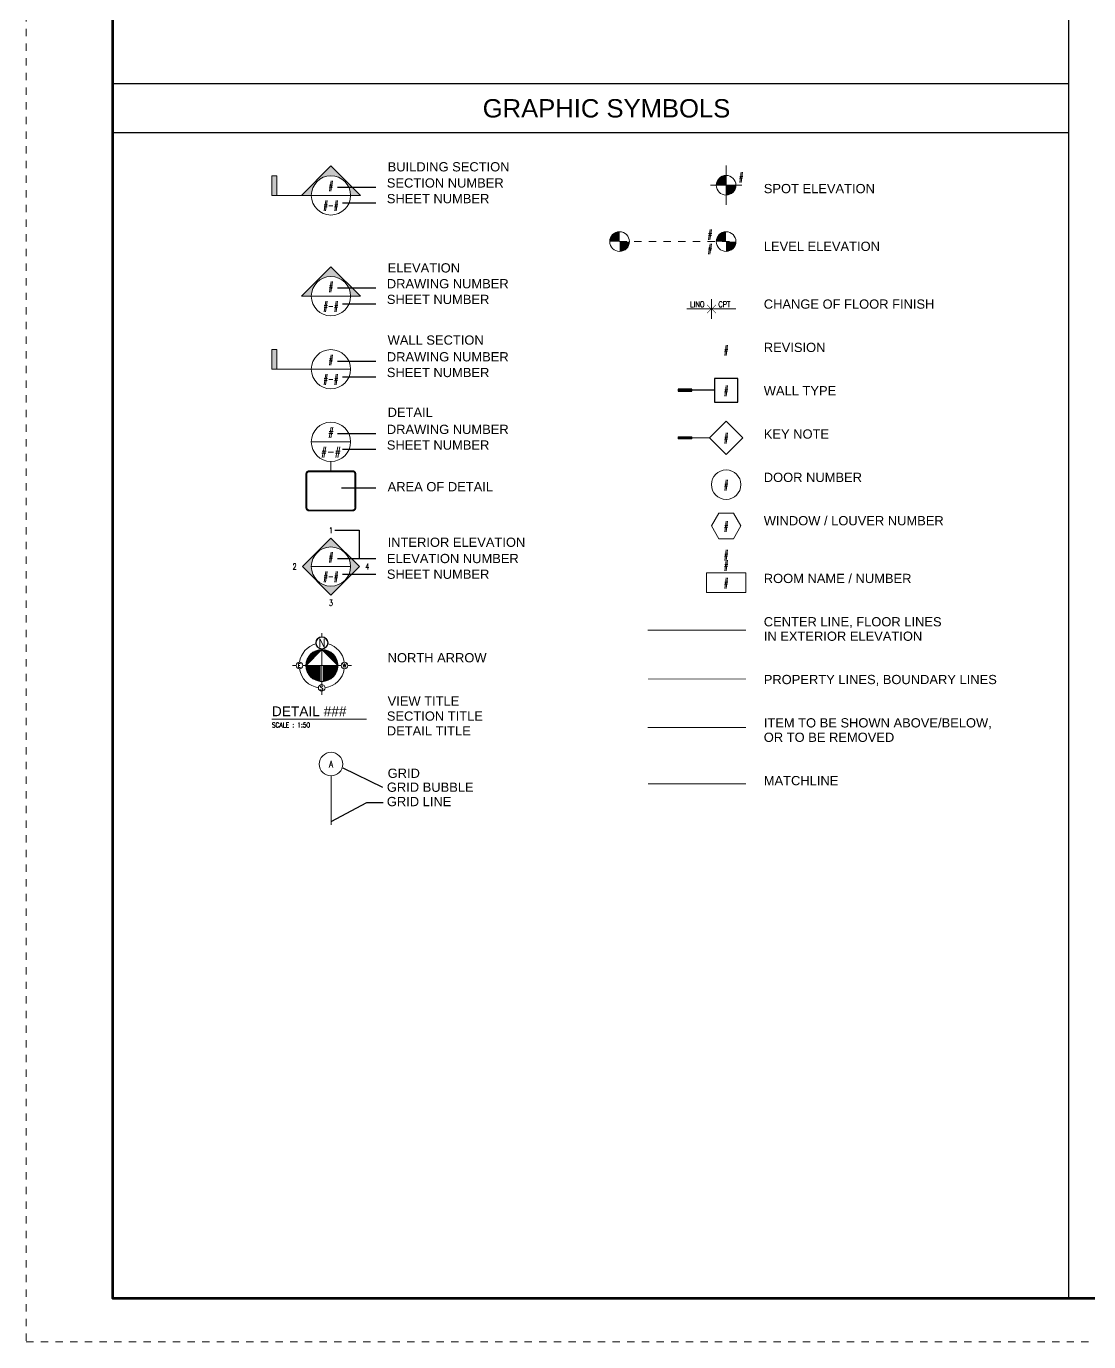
# Paper-space layout 'Symbols A0' of a CAD drawing. Header units: inches. Extents: x 0 to 46.6, y 0 to 35.5.
# Drawn here: x 0 to 14.5, y 0 to 17.95 of the extents above; entities that cross this region are included whole.
import ezdxf
from ezdxf.enums import TextEntityAlignment as Align

# ---------------------------------------------------------------- set-up
doc = ezdxf.new("R2010")
doc.units = ezdxf.units.IN
for name, pattern in [('CENTER', [2, 1.25, -0.25, 0.25, -0.25]), ('DASHDOT', [1, 0.5, -0.25, 0, -0.25]), ('DASHED', [0.75, 0.5, -0.25]), ('HIDDEN', [0.375, 0.25, -0.125]), ('PHANTOM', [2.5, 1.25, -0.25, 0.25, -0.25, 0.25, -0.25])]:
    doc.linetypes.add(name, pattern=pattern)
for name, color, linetype, lineweight in [('A-ANNO-GRID-IDEN', 4, 'Continuous', 5), ('A-ANNO-GRID-LINES', 20, 'CENTER', 13), ('A-ANNO-SYMB', 152, 'Continuous', 5), ('A-AREA', 172, 'Continuous', 15), ('A-DOOR-IDEN', 4, 'Continuous', 5), ('A-FLOR', 4, 'Continuous', 5), ('A-GLAZ-IDEN', 4, 'Continuous', 5), ('A-ROOM-IDEN', 10, 'Continuous', 5), ('G-ANNO-TEXT', 3, 'Continuous', 15), ('G-ANNO-TTLB', 7, 'Continuous', 50), ('G-PAPR-MEDM', 6, 'Continuous', 30), ('G-PAPR-THCK', 4, 'Continuous', 100)]:
    doc.layers.add(name, color=color, linetype=linetype, lineweight=lineweight)
doc.layers.add('A-ANNO-TXT', color=4, linetype='Continuous')
doc.layers.add('A-WALL', color=152, linetype='Continuous')
doc.layers.add('G-ANNO-REFR', color=253, linetype='DASHDOT', lineweight=5, plot=False)
doc.styles.add('C2', font='romanc.shx')
doc.styles.add('C3', font='romanc.shx', dxfattribs={"width": 0.9, "height": 9})
doc.styles.add('LLARGE', font='arial.ttf', dxfattribs={"height": 0.25})
doc.styles.add('Medium text', font='arial.ttf', dxfattribs={"height": 3.2})
doc.styles.add('NOTES', font='arial.ttf', dxfattribs={"height": 2})
doc.styles.add('NOTES_ROMANS', font='romans.shx', dxfattribs={"width": 0.75})
doc.styles.add('SUB-TITLE', font='swisscb.ttf')
doc.styles.add('SUB-TITLE-2', font='swissc.ttf')
doc.styles.add('TITLE', font='swisscb.ttf')
doc.styles.add('TITLE_ARIAL', font='arial.ttf')

# ---------------------------------------------------------------- blocks, each defined once
blk = doc.blocks.new('*U64')
blk.add_line((-10, 0), (10, 0))
blk.add_circle((0, 0), 10)
at = {"color": 7, "style": 'NOTES_ROMANS'}
for tag, p in [('DRAWINGNUMBER', (0, 5)), ('SHEETNUMBER', (0, -5))]:
    blk.add_attdef(tag, text='', height=3.5, dxfattribs=at).set_placement(p, align=Align.MIDDLE_CENTER)
blk = doc.blocks.new('*U65')
h = blk.add_hatch(color=256)
h.dxf.hatch_style = 1
h.paths.add_polyline_path([(0, 15), (-15, 0), (-10, 0, -1), (10, 0), (15, 0)])
for p, q in [((-15, 0), (0, 15)), ((15, 0), (0, 15)), ((-15, 0), (15, 0))]:
    blk.add_line(p, q)
blk.add_circle((0, 0), 10)
at = {"color": 7, "style": 'NOTES_ROMANS', "width": 0.75}
for tag, p in [('DRAWINGNUMBER', (0, 5)), ('SHEETNUMBER', (0, -5))]:
    blk.add_attdef(tag, text='', height=3.5, dxfattribs=at).set_placement(p, align=Align.MIDDLE_CENTER)
blk = doc.blocks.new('*U66')
h = blk.add_hatch(color=256)
h.dxf.hatch_style = 1
h.paths.add_polyline_path([(14.5, 0), (0, 14.5), (-14.5, 0), (0, -14.5)])
h.paths.add_polyline_path([(-10, 0, -1), (10, 0, -1)], flags=16)
blk.add_line((-10, 0), (10, 0))
for points in [[(-14.5, 0), (0, 14.5), (14.5, 0)], [(-14.5, 0), (0, -14.5), (14.5, 0)]]:
    blk.add_lwpolyline(points)
blk.add_circle((0, 0), 10)
at = {"color": 7, "style": 'NOTES_ROMANS', "width": 0.75}
for tag, p in [('ELEVATIONGNUMBER', (0, 5)), ('SHEETNUMBER', (0, -5))]:
    blk.add_attdef(tag, text='', height=3.5, dxfattribs=at).set_placement(p, align=Align.MIDDLE_CENTER)
blk = doc.blocks.new('Spot Elevation')
at = {"layer": 'A-ANNO-SYMB'}
h = blk.add_hatch(color=8, dxfattribs=at)
h.dxf.hatch_style = 1
h.paths.add_polyline_path([(0, 0), (0, 5, 0.414214), (-5, 0)])
h = blk.add_hatch(color=8, dxfattribs=at)
h.dxf.hatch_style = 1
h.paths.add_polyline_path([(5, 0), (0, 0), (0, -5, 0.414214)])
at = {"layer": 'A-ANNO-SYMB', "color": 8}
for p, q in [((0, 10), (0, -10)), ((-8, 0), (8, 0))]:
    blk.add_line(p, q, dxfattribs=at)
blk.add_circle((0, 0), 5, dxfattribs=at)
at = {"color": 7, "style": 'LLARGE', "width": 0.75}
blk.add_attdef('SPOTELEVATION', text='', height=3.5, dxfattribs=at).set_placement((6.5, 1.5), align=Align.BOTTOM_LEFT)
blk = doc.blocks.new('REVISION')
at = {"layer": 'G-ANNO-TEXT', "style": 'SUB-TITLE'}
for tag, p in [('REV_NO', (3.16, 2)), ('REV_DATE', (11.97, 2)), ('DRAWN_BY', (23.4, 2)), ('CHECKED_BY', (36.16, 2))]:
    blk.add_attdef(tag, text='', height=1.6, dxfattribs=at).set_placement(p, align=Align.MIDDLE)
blk.add_attdef('REV_DESCRIPTION', text='', height=1.6, dxfattribs=at).set_placement((44.14, 2), align=Align.MIDDLE_LEFT)
blk = doc.blocks.new('Door Number')
blk.add_circle((0, 0), 7.5)
at = {"style": 'LLARGE', "width": 0.75}
blk.add_attdef('DOORNUMBER', text='', height=3.5, dxfattribs=at).set_placement((0, 0), align=Align.MIDDLE_CENTER)
blk = doc.blocks.new('Window Number')
blk.add_lwpolyline([(-7.5, 0), (-3.75, -6.5), (3.75, -6.5), (7.5, 0), (3.75, 6.5), (-3.75, 6.5)], close=True)
at = {"style": 'LLARGE', "width": 0.75}
blk.add_attdef('WINDOWNUMBER', text='', height=3.5, dxfattribs=at).set_placement((0, 0), align=Align.MIDDLE_CENTER)
blk = doc.blocks.new('Room Name-Number')
blk.add_line((-10, -5), (10, -5))
blk.add_lwpolyline([(10, -5), (10, 5), (-10, 5), (-10, -5)])
at = {"color": 7, "style": 'LLARGE', "width": 0.75}
for tag, p in [('ROOMNAME1', (0, 14.25)), ('ROOMNAME2', (0, 9)), ('ROOMNUMBER', (0, 0))]:
    blk.add_attdef(tag, text='', height=3.5, dxfattribs=at).set_placement(p, align=Align.MIDDLE_CENTER)
blk = doc.blocks.new('*U63')
blk.add_line((0, 0), (48.21, 0))
at = {"style": 'NOTES_ROMANS', "width": 0.75}
blk.add_text('SCALE :', height=2.5, dxfattribs=at).set_placement((0, -4.96), align=Align.BOTTOM_LEFT)
at = {"style": 'TITLE_ARIAL'}
blk.add_attdef('DETAILTITLE', text='', height=5, dxfattribs=at).set_placement((0, 0), align=Align.BOTTOM_LEFT)
at = {"style": 'NOTES_ROMANS', "width": 0.75}
blk.add_attdef('SCALE', text='', height=2.5, dxfattribs=at).set_placement((12.94, -4.96), align=Align.BOTTOM_LEFT)
blk = doc.blocks.new('Grid Bubble')
blk.add_circle((0, 0), 6)
at = {"color": 7, "style": 'NOTES_ROMANS', "width": 0.75}
blk.add_attdef('GRIDUMBER', text='', height=5, dxfattribs=at).set_placement((0, 0), align=Align.MIDDLE_CENTER)
blk = doc.blocks.new('Building Section')
h = blk.add_hatch(color=256)
h.dxf.hatch_style = 1
h.paths.add_polyline_path([(0, 15), (-15, 0), (-10, 0, -1), (10, 0), (15, 0)])
h = blk.add_hatch(color=256)
h.dxf.hatch_style = 1
h.paths.add_polyline_path([(-30.1, 0), (-27.6, 0), (-27.6, 10), (-30.1, 10)])
for p, q in [((-15, 0), (0, 15)), ((15, 0), (0, 15)), ((-15, 0), (15, 0))]:
    blk.add_line(p, q)
blk.add_lwpolyline([(-30.1, 0), (-27.6, 0), (-27.6, 10), (-30.1, 10)], close=True)
blk.add_lwpolyline([(-10, 0), (-30.1, 0)])
blk.add_circle((0, 0), 10)
at = {"color": 7, "style": 'NOTES_ROMANS', "width": 0.75}
for tag, p in [('SECTIONNUMBER', (0, 5)), ('SHEETNUMBER', (0, -5))]:
    blk.add_attdef(tag, text='', height=3.5, dxfattribs=at).set_placement(p, align=Align.MIDDLE_CENTER)
blk = doc.blocks.new('Wall Section')
h = blk.add_hatch(color=256)
h.dxf.hatch_style = 1
h.paths.add_polyline_path([(-30.1, 0), (-27.6, 0), (-27.6, 10), (-30.1, 10)])
for p, q in [((-30.1, 0), (-10, 0)), ((-10, 0), (10, 0))]:
    blk.add_line(p, q)
blk.add_lwpolyline([(-30.1, 0), (-27.6, 0), (-27.6, 10), (-30.1, 10)], close=True)
blk.add_circle((0, 0), 10)
at = {"color": 7, "style": 'NOTES_ROMANS', "width": 0.75}
for tag, p in [('DRAWINGNUMBER', (0, 5)), ('SHEETNUMBER', (0, -5))]:
    blk.add_attdef(tag, text='', height=3.5, dxfattribs=at).set_placement(p, align=Align.MIDDLE_CENTER)
blk = doc.blocks.new('Keynote')
h = blk.add_hatch(color=256)
h.dxf.hatch_style = 1
h.paths.add_polyline_path([(-17.48, -0.5), (-17.48, 0.5), (-24.48, 0.5), (-24.48, -0.5)])
for points in [[(0, 8.49), (-8.49, 0), (0, -8.49), (8.49, 0)], [(-24.48, -0.5), (-17.48, -0.5), (-17.48, 0.5), (-24.48, 0.5)]]:
    blk.add_lwpolyline(points, close=True)
blk.add_lwpolyline([(-8.49, 0), (-17.48, 0)])
at = {"style": 'NOTES_ROMANS', "width": 0.75}
blk.add_attdef('KEYNOTE', text='', height=3.5, dxfattribs=at).set_placement((0, 0), align=Align.MIDDLE_CENTER)
blk = doc.blocks.new('Wall Type')
h = blk.add_hatch(color=256)
h.dxf.hatch_style = 1
h.paths.add_polyline_path([(-17.48, -0.5), (-17.48, 0.5), (-24.48, 0.5), (-24.48, -0.5)])
for points in [[(-24.48, -0.5), (-17.48, -0.5), (-17.48, 0.5), (-24.48, 0.5)], [(6, 6), (-6, 6), (-6, -6), (6, -6)]]:
    blk.add_lwpolyline(points, close=True)
blk.add_lwpolyline([(-6, 0), (-17.48, 0)])
at = {"style": 'NOTES_ROMANS', "width": 0.75}
blk.add_attdef('WALLTYPE', text='', height=3.5, dxfattribs=at).set_placement((0, 0), align=Align.MIDDLE_CENTER)
blk = doc.blocks.new('*U156')
at = {"layer": 'A-ANNO-SYMB'}
h = blk.add_hatch(color=8, dxfattribs=at)
h.dxf.hatch_style = 1
h.paths.add_polyline_path([(-54.32, 0), (-54.32, 5, 0.414214), (-59.32, 0)])
h = blk.add_hatch(color=8, dxfattribs=at)
h.dxf.hatch_style = 1
h.paths.add_polyline_path([(-49.32, 0), (-54.32, 0), (-54.32, -5, 0.414214)])
h = blk.add_hatch(color=8, dxfattribs=at)
h.dxf.hatch_style = 1
h.paths.add_polyline_path([(0, 0), (0, 5, 0.414214), (-5, 0)])
h = blk.add_hatch(color=8, dxfattribs=at)
h.dxf.hatch_style = 1
h.paths.add_polyline_path([(5, 0), (0, 0), (0, -5, 0.414214)])
at = {"layer": 'A-ANNO-SYMB', "color": 8, "linetype": 'HIDDEN', "ltscale": 10}
blk.add_line((-54.32, 0), (5, 0), dxfattribs=at)
at = {"layer": 'A-ANNO-SYMB', "color": 8}
for centre in [(-54.32, 0), (0, 0)]:
    blk.add_circle(centre, 5, dxfattribs=at)
at = {"color": 7, "style": 'NOTES_ROMANS', "width": 0.75}
for tag, p in [('LEVEL', (-7, 1)), ('ELEVATION', (-7, -6.33))]:
    blk.add_attdef(tag, text='', height=3.5, dxfattribs=at).set_placement(p, align=Align.BOTTOM_RIGHT)
blk = doc.blocks.new('*X0')
at = {"color": 0}
for p, q in [((3695, 287.5), (3720, 287.5)), ((3695.2, 288.1), (3719.7, 288.1)), ((3695.3, 288.8), (3719.4, 288.8)), ((3695.5, 289.4), (3719.2, 289.4)), ((3695.7, 290), (3718.9, 290)), ((3696, 290.6), (3718.6, 290.6)), ((3696.2, 291.2), (3718.3, 291.2)), ((3696.4, 291.9), (3718, 291.9)), ((3696.7, 292.5), (3717.7, 292.5)), ((3697, 293.1), (3717.4, 293.1)), ((3697.3, 293.8), (3717.1, 293.8)), ((3697.6, 294.4), (3716.9, 294.4)), ((3698, 295), (3716.6, 295)), ((3698.4, 295.6), (3716.3, 295.6)), ((3698.7, 296.2), (3716, 296.2)), ((3699.2, 296.9), (3715.7, 296.9)), ((3699.6, 297.5), (3715.4, 297.5)), ((3700.1, 298.1), (3715.1, 298.1)), ((3700.5, 298.8), (3714.8, 298.8)), ((3701.1, 299.4), (3714.6, 299.4)), ((3701.6, 300), (3714.3, 300)), ((3702.2, 300.6), (3714, 300.6)), ((3702.8, 301.2), (3713.7, 301.2)), ((3703.4, 301.9), (3713.4, 301.9)), ((3704.1, 302.5), (3713.1, 302.5)), ((3704.9, 303.1), (3712.8, 303.1)), ((3705.7, 303.8), (3712.5, 303.8)), ((3706.5, 304.4), (3712.3, 304.4)), ((3707.5, 305), (3712, 305)), ((3708.5, 305.6), (3711.7, 305.6)), ((3709.6, 306.2), (3711.4, 306.2)), ((3710.9, 306.9), (3711.1, 306.9)), ((3711.3, 306.9), (3735.5, 306.9)), ((3712.3, 307.5), (3734.1, 307.5)), ((3713, 306.2), (3736.8, 306.2)), ((3714, 308.1), (3732.4, 308.1)), ((3714.7, 305.6), (3737.9, 305.6)), ((3716.1, 308.8), (3730.3, 308.8)), ((3716.4, 305), (3738.9, 305)), ((3718.1, 304.4), (3739.8, 304.4)), ((3719.4, 309.4), (3727, 309.4)), ((3719.8, 303.8), (3740.7, 303.8)), ((3721.5, 303.1), (3741.5, 303.1)), ((3723.1, 302.5), (3742.2, 302.5)), ((3724.8, 301.9), (3742.9, 301.9)), ((3726.5, 301.2), (3743.6, 301.2)), ((3728.2, 300.6), (3744.2, 300.6)), ((3729.9, 300), (3744.8, 300)), ((3731.6, 299.4), (3745.3, 299.4)), ((3733.3, 298.8), (3745.8, 298.8)), ((3735, 298.1), (3746.3, 298.1)), ((3736.7, 297.5), (3746.8, 297.5)), ((3738.3, 296.9), (3747.2, 296.9)), ((3740, 296.2), (3747.6, 296.2)), ((3741.7, 295.6), (3748, 295.6)), ((3743.4, 295), (3748.4, 295)), ((3745.1, 294.4), (3748.7, 294.4)), ((3746.8, 293.8), (3749.1, 293.8)), ((3747.6, 287.5), (3751.4, 287.5)), ((3747.9, 288.1), (3751.2, 288.1)), ((3748.1, 288.8), (3751, 288.8)), ((3748.3, 289.4), (3750.9, 289.4)), ((3748.5, 293.1), (3749.4, 293.1)), ((3748.6, 290), (3750.6, 290)), ((3748.8, 290.6), (3750.4, 290.6)), ((3749, 291.2), (3750.2, 291.2)), ((3749.2, 291.9), (3749.9, 291.9)), ((3749.5, 292.5), (3749.7, 292.5)), ((3694.2, 282.5), (3720.1, 282.5)), ((3694.2, 281.9), (3718.8, 281.9)), ((3694.2, 281.2), (3717.4, 281.2)), ((3694.2, 280.6), (3716.1, 280.6)), ((3694.2, 280), (3714.7, 280)), ((3694.2, 279.4), (3713.3, 279.4)), ((3694.2, 278.8), (3712, 278.8)), ((3694.3, 283.8), (3721.7, 283.8)), ((3694.3, 283.1), (3721.5, 283.1)), ((3694.3, 278.1), (3710.6, 278.1)), ((3694.3, 277.5), (3709.3, 277.5)), ((3694.4, 284.4), (3721.5, 284.4)), ((3694.4, 276.9), (3707.9, 276.9)), ((3694.5, 285), (3721.2, 285)), ((3694.5, 276.2), (3706.5, 276.2)), ((3694.6, 285.6), (3720.9, 285.6)), ((3694.6, 275.6), (3705.2, 275.6)), ((3694.7, 286.2), (3720.6, 286.2)), ((3694.7, 275), (3703.8, 275)), ((3694.8, 274.4), (3702.5, 274.4)), ((3694.9, 286.9), (3720.3, 286.9)), ((3695, 273.8), (3701.1, 273.8)), ((3695.1, 273.1), (3699.8, 273.1)), ((3695.3, 272.5), (3698.4, 272.5)), ((3695.5, 271.9), (3697, 271.9)), ((3695.9, 270.6), (3696, 270.6)), ((3696.2, 270), (3696.3, 270)), ((3696.4, 269.4), (3696.6, 269.4)), ((3696.7, 268.8), (3696.9, 268.8)), ((3697, 268.1), (3697.2, 268.1)), ((3697.3, 267.5), (3697.4, 267.5)), ((3697.6, 266.9), (3697.7, 266.9)), ((3698, 266.2), (3698, 266.2)), ((3698.3, 265.6), (3730.1, 265.6)), ((3698.7, 265), (3730.4, 265)), ((3699.1, 264.4), (3730.6, 264.4)), ((3699.2, 266.2), (3729.8, 266.2)), ((3699.6, 263.8), (3730.9, 263.8)), ((3700.5, 266.9), (3729.5, 266.9)), ((3701.9, 267.5), (3729.2, 267.5)), ((3703.2, 268.1), (3728.9, 268.1)), ((3704.6, 268.8), (3728.6, 268.8)), ((3706, 269.4), (3728.4, 269.4)), ((3707.3, 270), (3728.1, 270)), ((3708.7, 270.6), (3727.8, 270.6)), ((3710, 271.2), (3727.5, 271.2)), ((3711.4, 271.9), (3727.2, 271.9)), ((3712.8, 272.5), (3726.9, 272.5)), ((3714.1, 273.1), (3726.6, 273.1)), ((3715.5, 273.8), (3726.3, 273.8)), ((3716.8, 274.4), (3726.1, 274.4)), ((3718.2, 275), (3725.8, 275)), ((3719.6, 275.6), (3725.5, 275.6)), ((3720.9, 276.2), (3725.2, 276.2)), ((3722.3, 276.9), (3724.9, 276.9)), ((3723.6, 277.5), (3724.6, 277.5)), ((3738.8, 263.8), (3746.8, 263.8)), ((3739.1, 264.4), (3747.3, 264.4)), ((3739.3, 265), (3747.7, 265)), ((3739.5, 265.6), (3748.1, 265.6)), ((3739.8, 266.2), (3748.4, 266.2)), ((3740, 266.9), (3748.8, 266.9)), ((3740.2, 267.5), (3749.1, 267.5)), ((3740.5, 268.1), (3749.4, 268.1)), ((3740.7, 268.8), (3749.7, 268.8)), ((3740.9, 269.4), (3750, 269.4)), ((3741.1, 270), (3750.2, 270)), ((3741.4, 270.6), (3750.4, 270.6)), ((3741.6, 271.2), (3750.7, 271.2)), ((3741.8, 271.9), (3750.9, 271.9)), ((3742.1, 272.5), (3751.1, 272.5)), ((3742.3, 273.1), (3751.2, 273.1)), ((3742.5, 273.8), (3751.4, 273.8)), ((3742.8, 274.4), (3751.5, 274.4)), ((3743, 275), (3751.7, 275)), ((3743.2, 275.6), (3751.8, 275.6)), ((3743.5, 276.2), (3751.9, 276.2)), ((3743.7, 276.9), (3752, 276.9)), ((3743.9, 277.5), (3752, 277.5)), ((3744.2, 278.1), (3752.1, 278.1)), ((3744.4, 278.8), (3752.2, 278.8)), ((3744.6, 279.4), (3752.2, 279.4)), ((3744.9, 280), (3752.2, 280)), ((3745.1, 280.6), (3752.2, 280.6)), ((3745.3, 281.2), (3752.2, 281.2)), ((3745.5, 281.9), (3752.2, 281.9)), ((3745.8, 282.5), (3752.2, 282.5)), ((3746, 283.1), (3752.1, 283.1)), ((3746.2, 283.8), (3752, 283.8)), ((3746.5, 284.4), (3752, 284.4)), ((3746.7, 285), (3751.9, 285)), ((3746.9, 285.6), (3751.8, 285.6)), ((3747.2, 286.2), (3751.7, 286.2)), ((3747.4, 286.9), (3751.5, 286.9)), ((3700, 263.1), (3731.2, 263.1)), ((3700.5, 262.5), (3731.5, 262.5)), ((3701, 261.9), (3731.8, 261.9)), ((3701.6, 261.2), (3732.1, 261.2)), ((3702.1, 260.6), (3732.4, 260.6)), ((3702.7, 260), (3732.7, 260)), ((3703.4, 259.4), (3732.9, 259.4)), ((3704.1, 258.8), (3733.2, 258.8)), ((3704.8, 258.1), (3733.5, 258.1)), ((3705.6, 257.5), (3733.8, 257.5)), ((3706.5, 256.9), (3734.1, 256.9)), ((3707.4, 256.2), (3734.4, 256.2)), ((3708.4, 255.6), (3734.7, 255.6)), ((3709.5, 255), (3735, 255)), ((3710.8, 254.4), (3735.2, 254.4)), ((3712.2, 253.8), (3734.2, 253.8)), ((3713.8, 253.1), (3732.5, 253.1)), ((3715.9, 252.5), (3730.5, 252.5)), ((3719, 251.9), (3727.3, 251.9)), ((3735.4, 254.4), (3735.6, 254.4)), ((3735.6, 255), (3736.9, 255)), ((3735.8, 255.6), (3738, 255.6)), ((3736.1, 256.2), (3739, 256.2)), ((3736.3, 256.9), (3739.9, 256.9)), ((3736.5, 257.5), (3740.8, 257.5)), ((3736.8, 258.1), (3741.6, 258.1)), ((3737, 258.8), (3742.3, 258.8)), ((3737.2, 259.4), (3743, 259.4)), ((3737.4, 260), (3743.6, 260)), ((3737.7, 260.6), (3744.2, 260.6)), ((3737.9, 261.2), (3744.8, 261.2)), ((3738.1, 261.9), (3745.4, 261.9)), ((3738.4, 262.5), (3745.9, 262.5)), ((3738.6, 263.1), (3746.4, 263.1))]:
    blk.add_line(p, q, dxfattribs=at)
blk = doc.blocks.new('North')
for p, q in [((0.2, 54.5), (0.2, 57.8)), ((0.2, 9.5), (0.2, 42.9)), ((0, 0), (0, 3.3))]:
    blk.add_line(p, q)
blk.add_lwpolyline([(-14.7, 27.5), (0.2, 42.5), (15.2, 27.5), (1.8, 27.5), (1.8, 12.6), (-1.3, 12.6), (-1.3, 27.5)], close=True)
for points in [[(-27.4, 27.5), (-24, 27.5)], [(-17.8, 27.5), (0.2, 27.5), (18.3, 27.5)], [(24.5, 27.5), (27.9, 27.5)]]:
    blk.add_lwpolyline(points)
for centre, radius in [((0.2, 48.7), 5.81), ((0.2, 48.7), 5.42), ((0.2, 27.5), 15), ((-20.9, 27.5), 3.1), ((21.4, 27.5), 3.1), ((0, 6.4), 3.1)]:
    blk.add_circle(centre, radius)
for start, end in [(105.7624, 171.6124), (8.3876, 74.2376), (188.3876, 261.6124), (278.3876, 351.6124)]:
    blk.add_arc((0.2, 27.5), 21.2, start, end)
at = {"xscale": -0.5163749999963909, "yscale": 0.5163750000065193, "zscale": 0.5163749999998025, "rotation": 294.6914369037128}
blk.add_blockref('*X0', (671.7, -1779.8), dxfattribs=at)
at = {"width": 0.85}
for s, height, style, p in [('N', 7.75, 'C3', (0.2, 48.7)), ('E', 3.87, 'C2', (-20.9, 27.5)), ('W', 3.87, 'C2', (21.4, 27.5)), ('S', 3.87, 'C2', (0, 6.4))]:
    blk.add_text(s, height=height, dxfattribs=dict(at, style=style)).set_placement(p, align=Align.MIDDLE)
blk = doc.blocks.new('*U170')
at = {"layer": 'G-ANNO-REFR'}
blk.add_lwpolyline([(0, 0), (1183, 0), (1183, 902), (0, 902)], close=True, dxfattribs=at)
at = {"layer": 'G-PAPR-THCK'}
blk.add_lwpolyline([(30, 887), (1168, 887), (1168, 15), (30, 15)], close=True, dxfattribs=at)
at = {"layer": 'G-ANNO-TEXT'}
for tag, p, height, style in [('GENERAL_NOTES_001', (1092.7, 879.93), 2, 'NOTES'), ('GENERAL_NOTES_002', (1093, 876.56), 2, 'NOTES'), ('GENERAL_NOTES_003', (1093, 873.19), 2, 'NOTES'), ('GENERAL_NOTES_004', (1093, 869.82), 2, 'NOTES'), ('GENERAL_NOTES_005', (1093, 866.46), 2, 'NOTES'), ('GENERAL_NOTES_006', (1093, 863.09), 2, 'NOTES'), ('GENERAL_NOTES_007', (1093, 859.75), 2, 'NOTES'), ('GENERAL_NOTES_008', (1092.92, 856.38), 2, 'NOTES'), ('GENERAL_NOTES_009', (1093, 853.02), 2, 'NOTES'), ('GENERAL_NOTES_010', (1093, 849.65), 2, 'NOTES'), ('GENERAL_NOTES_011', (1093, 846.28), 2, 'NOTES'), ('GENERAL_NOTES_012', (1093, 842.91), 2, 'NOTES'), ('GENERAL_NOTES_013', (1093, 839.54), 2, 'NOTES'), ('GENERAL_NOTES_014', (1093, 836.17), 2, 'NOTES'), ('GENERAL_NOTES_015', (1093, 832.8), 2, 'NOTES'), ('GENERAL_NOTES_016', (1093, 829.43), 2, 'NOTES'), ('GENERAL_NOTES_017', (1092.88, 826.07), 2, 'NOTES'), ('GENERAL_NOTES_019', (1092.96, 819.33), 2, 'NOTES'), ('GENERAL_NOTES_018', (1093, 822.7), 2, 'NOTES'), ('GENERAL_NOTES_020', (1093, 815.96), 2, 'NOTES'), ('GENERAL_NOTES_021', (1092.88, 812.59), 2, 'NOTES'), ('GENERAL_NOTES_023', (1092.89, 805.85), 2, 'NOTES'), ('GENERAL_NOTES_022', (1093, 809.22), 2, 'NOTES'), ('GENERAL_NOTES_024', (1093, 802.49), 2, 'NOTES'), ('GENERAL_NOTES_025', (1092.87, 799.12), 2, 'NOTES'), ('GENERAL_NOTES_026', (1093, 795.75), 2, 'NOTES'), ('GENERAL_NOTES_027', (1093, 792.38), 2, 'NOTES'), ('GENERAL_NOTES_028', (1093, 789.01), 2, 'NOTES'), ('GENERAL_NOTES_030', (1092.89, 782.27), 2, 'NOTES'), ('GENERAL_NOTES_029', (1093, 785.64), 2, 'NOTES'), ('GENERAL_NOTES_031', (1093, 778.9), 2, 'NOTES'), ('GENERAL_NOTES_032', (1093, 775.53), 2, 'NOTES'), ('GENERAL_NOTES_034', (1092.88, 768.8), 2, 'NOTES'), ('GENERAL_NOTES_033', (1093, 772.17), 2, 'NOTES'), ('GENERAL_NOTES_035', (1093, 765.43), 2, 'NOTES'), ('SHEET_NOTES_001', (1092.7, 745.81), 2, 'NOTES'), ('SHEET_NOTES_002', (1092.92, 742.44), 2, 'NOTES'), ('SHEET_NOTES_003', (1092.88, 739.07), 2, 'NOTES'), ('SHEET_NOTES_005', (1092.88, 732.34), 2, 'NOTES'), ('SHEET_NOTES_004', (1092.96, 735.71), 2, 'NOTES'), ('SHEET_NOTES_006', (1092.89, 728.97), 2, 'NOTES'), ('SHEET_NOTES_007', (1092.87, 725.6), 2, 'NOTES'), ('KEY_NOTES_001', (1092.7, 523), 2, 'NOTES'), ('KEY_NOTES_002', (1092.92, 519.63), 2, 'NOTES'), ('STRUCTURAL_CONSULTANT_NAME', (1092.89, 168.81), 3, 'SUB-TITLE-2'), ('STRUCTURAL_CONSULTANT_ADDRESS1', (1092.89, 164.81), 2, 'SUB-TITLE-2'), ('STRUCTURAL_CONSULTANT_ADDRESS2', (1092.89, 161.43), 2, 'SUB-TITLE-2'), ('STRUCTURAL_CONSULTANT_PHONE', (1092.89, 158.09), 2, 'SUB-TITLE-2'), ('MEP_CONSULTANT_NAME', (1092.89, 147.61), 3, 'SUB-TITLE-2'), ('MEP_CONSULTANT_ADDRESS1', (1092.89, 143.59), 2, 'SUB-TITLE-2'), ('MEP_CONSULTANT_ADDRESS2', (1092.89, 140.21), 2, 'SUB-TITLE-2'), ('MEP_CONSULTANT_PHONE', (1092.89, 136.88), 2, 'SUB-TITLE-2'), ('CLIENTNAME', (1092.89, 124.46), 3, 'SUB-TITLE-2'), ('CLIENTADDRESS1', (1092.89, 120.39), 2, 'SUB-TITLE-2'), ('CLIENTADDRESS2', (1092.89, 117.01), 2, 'SUB-TITLE-2'), ('CLIENTPHONE', (1092.89, 113.68), 2, 'SUB-TITLE-2'), ('DRAWING_NO', (1111, 71.42), 4, 'SUB-TITLE-2')]:
    blk.add_attdef(tag, p, '', height=height, dxfattribs=dict(at, style=style))
at = {"layer": 'G-ANNO-TEXT', "style": 'SUB-TITLE-2'}
for tag, p in [('REV_NO14', (1095.16, 252.81)), ('REV_DATE14', (1103.97, 252.81)), ('DRAWN_BY14', (1115.4, 252.81)), ('CHECKED_BY14', (1128.16, 252.81)), ('REV_NO13', (1095.16, 248.81)), ('REV_DATE13', (1103.97, 248.81)), ('DRAWN_BY13', (1115.4, 248.81)), ('CHECKED_BY13', (1128.16, 248.81)), ('REV_NO12', (1095.16, 244.81)), ('REV_NO11', (1095.16, 240.81)), ('REV_DATE12', (1103.97, 244.81)), ('REV_DATE11', (1103.97, 240.81)), ('DRAWN_BY12', (1115.4, 244.81)), ('DRAWN_BY11', (1115.4, 240.81)), ('CHECKED_BY12', (1128.16, 244.81)), ('CHECKED_BY11', (1128.16, 240.81)), ('REV_NO10', (1095.16, 236.81)), ('REV_DATE10', (1103.97, 236.81)), ('DRAWN_BY10', (1115.4, 236.81)), ('CHECKED_BY10', (1128.16, 236.81)), ('REV_NO9', (1095.16, 232.81)), ('REV_DATE9', (1103.97, 232.81)), ('DRAWN_BY9', (1115.4, 232.81)), ('CHECKED_BY9', (1128.16, 232.81)), ('REV_NO8', (1095.16, 228.81)), ('REV_DATE8', (1103.97, 228.81)), ('DRAWN_BY8', (1115.4, 228.81)), ('CHECKED_BY8', (1128.16, 228.81)), ('REV_NO7', (1095.16, 224.81)), ('REV_DATE7', (1103.97, 224.81)), ('DRAWN_BY7', (1115.4, 224.81)), ('CHECKED_BY7', (1128.16, 224.81)), ('REV_NO6', (1095.16, 220.81)), ('REV_DATE6', (1103.97, 220.81)), ('DRAWN_BY6', (1115.4, 220.81)), ('CHECKED_BY6', (1128.16, 220.81)), ('REV_NO5', (1095.16, 216.81)), ('REV_DATE5', (1103.97, 216.81)), ('DRAWN_BY5', (1115.4, 216.81)), ('CHECKED_BY5', (1128.16, 216.81)), ('REV_NO4', (1095.16, 212.81)), ('REV_NO3', (1095.16, 208.81)), ('REV_DATE4', (1103.97, 212.81)), ('REV_DATE3', (1103.97, 208.81)), ('DRAWN_BY4', (1115.4, 212.81)), ('DRAWN_BY3', (1115.4, 208.81)), ('CHECKED_BY4', (1128.16, 212.81)), ('CHECKED_BY3', (1128.16, 208.81)), ('REV_NO2', (1095.16, 204.81)), ('REV_DATE2', (1103.97, 204.81)), ('DRAWN_BY2', (1115.4, 204.81)), ('CHECKED_BY2', (1128.16, 204.81)), ('REV_NO1', (1095.16, 200.81)), ('REV_DATE1', (1103.97, 200.81)), ('DRAWN_BY1', (1115.4, 200.81)), ('CHECKED_BY1', (1128.16, 200.81)), ('REV_NO0', (1095.16, 196.81)), ('REV_DATE0', (1103.97, 196.81)), ('DRAWN_BY0', (1115.4, 196.81)), ('CHECKED_BY0', (1128.16, 196.81))]:
    blk.add_attdef(tag, text='', height=1.6, dxfattribs=at).set_placement(p, align=Align.MIDDLE)
for tag, p in [('REV_DESCRIPTION14', (1136.14, 252.81)), ('REV_DESCRIPTION13', (1136.14, 248.81)), ('REV_DESCRIPTION12', (1136.14, 244.81)), ('REV_DESCRIPTION11', (1136.14, 240.81)), ('REV_DESCRIPTION10', (1136.14, 236.81)), ('REV_DESCRIPTION9', (1136.14, 232.81)), ('REV_DESCRIPTION8', (1136.14, 228.81)), ('REV_DESCRIPTION7', (1136.14, 224.81)), ('REV_DESCRIPTION6', (1136.14, 220.81)), ('REV_DESCRIPTION5', (1136.14, 216.81)), ('REV_DESCRIPTION4', (1136.14, 212.81)), ('REV_DESCRIPTION3', (1136.14, 208.81)), ('REV_DESCRIPTION2', (1136.14, 204.81)), ('REV_DESCRIPTION1', (1136.14, 200.81)), ('REV_DESCRIPTION0', (1136.14, 196.81))]:
    blk.add_attdef(tag, text='', height=1.6, dxfattribs=at).set_placement(p, align=Align.MIDDLE_LEFT)
for tag, p in [('PROJECT_NAME1', (1111, 110.73)), ('PROJECT_NAME2', (1111, 106.73)), ('PROJECT_CODE', (1111, 102)), ('RELEASE', (1111, 97.57)), ('STAGE', (1111, 93.06)), ('DRAWING_TITLE', (1111, 88.56))]:
    blk.add_attdef(tag, text='', height=2.4, dxfattribs=at).set_placement(p, align=Align.TOP_LEFT)
at = {"layer": 'G-ANNO-TEXT'}
for tag, height, style, p in [('CURRENT_REV', 4, 'TITLE', (1159, 71.42)), ('DRAWN_BY', 2.4, 'SUB-TITLE-2', (1101, 62.5)), ('CHECKED_BY', 2.4, 'SUB-TITLE-2', (1120, 62.5)), ('SCALE', 2.4, 'SUB-TITLE-2', (1140, 62.5)), ('ISSUE_DATE', 2.4, 'SUB-TITLE-2', (1159, 62.5))]:
    blk.add_attdef(tag, text='', height=height, dxfattribs=dict(at, style=style)).set_placement(p, align=Align.CENTER)
at = {"layer": 'G-ANNO-TEXT', "style": 'SUB-TITLE'}
blk.add_attdef('FILE_NAME', text='', height=1.6, rotation=90, dxfattribs=at).set_placement((1169, 25.93), align=Align.TOP_LEFT)

psp = doc.layouts.new('Symbols A0')

# ---------------------------------------------------------------- linework, layer by layer
at = {"layer": 'A-ANNO-GRID-LINES', "ltscale": 10}
psp.add_line((4.159, 7.719), (4.159, 7.053), dxfattribs=at)
at = {"layer": 'A-ANNO-SYMB'}
for p, q in [((9.351, 13.955), (9.351, 14.223)), ((9.016, 14.089), (9.686, 14.089)), ((4.158, 12.01), (4.158, 11.876))]:
    psp.add_line(p, q, dxfattribs=at)
at = {"layer": 'A-ANNO-SYMB', "linetype": 'HIDDEN', "ltscale": 15}
psp.add_line((8.484, 8.379), (9.823, 8.379), dxfattribs=at)
at = {"layer": 'A-ANNO-SYMB'}
for points in [[(9.289, 14.146, 0.00669, 0.00669, 0), (9.346, 14.089, 0.00669, 0.00669, 0), (9.289, 14.032, 0, 0, 0)], [(9.412, 14.146, 0.00669, 0.00669, 0), (9.356, 14.089, 0.00669, 0.00669, 0), (9.412, 14.032, 0, 0, 0)]]:
    psp.add_lwpolyline(points, format="xyseb", dxfattribs=at)
at = {"layer": 'A-ANNO-SYMB', "linetype": 'HIDDEN', "ltscale": 10, "const_width": 0.0268}
psp.add_lwpolyline([(3.863, 11.34), (4.452, 11.34, 0.414214), (4.492, 11.381), (4.492, 11.836, 0.414214), (4.452, 11.876), (3.863, 11.876, 0.414214), (3.823, 11.836), (3.823, 11.381, 0.414214)], format="xyb", close=True, dxfattribs=at)
at = {"layer": 'A-ANNO-SYMB', "linetype": 'DASHED', "ltscale": 15, "const_width": 0.0134}
psp.add_lwpolyline([(8.484, 7.611), (9.823, 7.611)], dxfattribs=at)
at = {"layer": 'A-ANNO-TXT'}
for points in [[(4.773, 15.746), (4.249, 15.746)], [(4.773, 15.532), (4.316, 15.532)], [(4.773, 14.371), (4.249, 14.371)], [(4.773, 14.157), (4.316, 14.157)], [(4.773, 13.374), (4.249, 13.374)], [(4.773, 13.16), (4.316, 13.16)], [(4.773, 12.384), (4.249, 12.384)], [(4.773, 12.17), (4.316, 12.17)], [(4.773, 11.645), (4.304, 11.645)], [(4.211, 11.07), (4.545, 11.07), (4.545, 10.682)], [(4.773, 10.682), (4.249, 10.682)], [(4.773, 10.468), (4.316, 10.468)], [(4.319, 7.828), (4.863, 7.567)], [(4.159, 7.097), (4.647, 7.355), (4.873, 7.355)]]:
    psp.add_lwpolyline(points, dxfattribs=at)
at = {"layer": 'A-AREA', "linetype": 'PHANTOM', "ltscale": 15, "const_width": 0.00669}
psp.add_lwpolyline([(8.484, 9.041), (9.823, 9.041)], dxfattribs=at)
at = {"layer": 'A-FLOR', "linetype": 'CENTER', "ltscale": 15}
psp.add_line((8.484, 9.708), (9.823, 9.708), dxfattribs=at)
at = {"layer": 'G-PAPR-MEDM'}
for p, q in [((14.223, 34.948), (14.223, 0.591)), ((14.223, 17.162), (1.182, 17.162)), ((14.223, 16.493), (1.182, 16.493))]:
    psp.add_line(p, q, dxfattribs=at)

# ---------------------------------------------------------------- block references
at = {"layer": 'A-ANNO-GRID-IDEN'}
ref = psp.add_blockref('Grid Bubble', (4.159, 7.88), dxfattribs=dict(at, xscale=0.02677054453651893, yscale=0.02677054453651893, zscale=0.02677054453651893))
ref.add_attrib('GRIDUMBER', 'A', dxfattribs={"layer": '0', "color": 7, "height": 0.0937, "style": 'NOTES_ROMANS', "width": 0.75}).set_placement((4.159, 7.88), align=Align.MIDDLE_CENTER)
at = {"layer": 'A-ANNO-SYMB', "xscale": 0.02677054453651893, "yscale": 0.02677054453651893, "zscale": 0.02677054453651893}
for name, p, values in [('Building Section', (4.158, 15.639), {'SHEETNUMBER': '#-#', 'SECTIONNUMBER': '#'}), ('*U156', (9.552, 15.009), {'ELEVATION': '#', 'LEVEL': '#'}), ('*U65', (4.158, 14.264), {'DRAWINGNUMBER': '#', 'SHEETNUMBER': '#-#'}), ('Wall Section', (4.158, 13.267), {'SHEETNUMBER': '#-#', 'DRAWINGNUMBER': '#'}), ('*U64', (4.158, 12.277), {'DRAWINGNUMBER': '#', 'SHEETNUMBER': '#-#'}), ('Keynote', (9.552, 12.333), {'KEYNOTE': '#'}), ('*U66', (4.158, 10.575), {'ELEVATIONGNUMBER': '#', 'SHEETNUMBER': '#-#'})]:
    psp.add_blockref(name, p, dxfattribs=at).add_auto_attribs(values)
at = {"layer": 'A-ANNO-SYMB'}
ref = psp.add_blockref('Spot Elevation', (9.552, 15.777), dxfattribs=dict(at, xscale=0.02677054453651893, yscale=0.02677054453651893, zscale=0.02677054453651893))
ref.add_attrib('SPOTELEVATION', '#', dxfattribs={"layer": '0', "color": 7, "height": 0.0937, "style": 'NOTES_ROMANS', "width": 0.75}).set_placement((9.726, 15.817), align=Align.BOTTOM_LEFT)
ref = psp.add_blockref('REVISION', (9.552, 13.532), dxfattribs=dict(at, xscale=0.02677054453651893, yscale=0.02677054453651893, zscale=0.02677054453651893))
ref.add_attrib('REVISION', '#', dxfattribs={"layer": '0', "color": 7, "height": 0.0937, "style": 'NOTES_ROMANS', "width": 0.75}).set_placement((9.552, 13.532), align=Align.MIDDLE_CENTER)
at = {"layer": 'A-ANNO-SYMB', "xscale": 0.0145229060609112, "yscale": 0.0145229060609112, "zscale": 0.0145229060609112}
psp.add_blockref('North', (4.032, 8.826), dxfattribs=at)
at = {"layer": 'A-ANNO-SYMB'}
ref = psp.add_blockref('*U63', (3.352, 8.493), dxfattribs=dict(at, xscale=0.02677054453651893, yscale=0.02677054453651893, zscale=0.02677054453651893))
ref.add_attrib('SECTIONNAME', 'DETAIL ###', dxfattribs={"layer": '0', "height": 0.1339, "style": 'TITLE_ARIAL'}).set_placement((3.352, 8.493), align=Align.BOTTOM_LEFT)
ref.add_attrib('SCALE', '1:50', dxfattribs={"layer": '0', "height": 0.0669, "style": 'NOTES_ROMANS', "width": 0.75}).set_placement((3.698, 8.36), align=Align.BOTTOM_LEFT)
at = {"layer": 'A-DOOR-IDEN'}
ref = psp.add_blockref('Door Number', (9.552, 11.693), dxfattribs=dict(at, xscale=0.02677054453651893, yscale=0.02677054453651893, zscale=0.02677054453651893))
ref.add_attrib('DOORNUMBER', '#', dxfattribs={"layer": '0', "height": 0.0937, "style": 'NOTES_ROMANS', "width": 0.75}).set_placement((9.552, 11.693), align=Align.MIDDLE_CENTER)
at = {"layer": 'A-GLAZ-IDEN'}
ref = psp.add_blockref('Window Number', (9.552, 11.129), dxfattribs=dict(at, xscale=0.02677054453651893, yscale=0.02677054453651893, zscale=0.02677054453651893))
ref.add_attrib('WINDOWNUMBER', '#', dxfattribs={"layer": '0', "height": 0.0937, "style": 'NOTES_ROMANS', "width": 0.75}).set_placement((9.552, 11.129), align=Align.MIDDLE_CENTER)
at = {"layer": 'A-ROOM-IDEN'}
ref = psp.add_blockref('Room Name-Number', (9.552, 10.356), dxfattribs=dict(at, xscale=0.02677054453651893, yscale=0.02677054453651893, zscale=0.02677054453651893))
ref.add_attrib('ROOMNAME1', '#', dxfattribs={"layer": '0', "color": 7, "height": 0.0937, "style": 'NOTES_ROMANS', "width": 0.75}).set_placement((9.552, 10.737), align=Align.MIDDLE_CENTER)
ref.add_attrib('ROOMNAME2', '#', dxfattribs={"layer": '0', "color": 7, "height": 0.0937, "style": 'NOTES_ROMANS', "width": 0.75}).set_placement((9.552, 10.596), align=Align.MIDDLE_CENTER)
ref.add_attrib('ROOMNUMBER', '#', dxfattribs={"layer": '0', "color": 7, "height": 0.0937, "style": 'NOTES_ROMANS', "width": 0.75}).set_placement((9.552, 10.356), align=Align.MIDDLE_CENTER)
at = {"layer": 'A-WALL', "xscale": 0.02677054453651893, "yscale": 0.02677054453651893, "zscale": 0.02677054453651893}
psp.add_blockref('Wall Type', (9.552, 12.98), dxfattribs=at).add_auto_attribs({'WALLTYPE': '#'})
at = {"layer": 'G-ANNO-TTLB', "xscale": 0.03937007874015748, "yscale": 0.03937007874015748, "zscale": 0.03937007874015748}
psp.add_blockref('*U170', (0, 0), dxfattribs=at)

# ---------------------------------------------------------------- texts
at = {"layer": 'A-ANNO-SYMB', "style": 'NOTES_ROMANS', "width": 0.75}
psp.add_text('LINO', height=0.0803, dxfattribs=at).set_placement((9.257, 14.089), align=Align.BOTTOM_RIGHT)
psp.add_text('CPT', height=0.0803, dxfattribs=at).set_placement((9.445, 14.089), align=Align.BOTTOM_LEFT)
for s, p in [('1', (4.158, 11.07)), ('2', (3.662, 10.575)), ('4', (4.653, 10.575)), ('3', (4.158, 10.08))]:
    psp.add_text(s, height=0.0803, dxfattribs=at).set_placement(p, align=Align.MIDDLE_CENTER)
at = {"layer": 'G-ANNO-TEXT', "style": 'LLARGE'}
psp.add_text('GRAPHIC SYMBOLS', height=0.25019, dxfattribs=at).set_placement((7.919, 16.827), align=Align.MIDDLE_CENTER)
at = {"layer": 'G-ANNO-TEXT', "style": 'Medium text'}
for s, height, p in [('BUILDING SECTION', 0.12608, (4.932, 15.966)), ('SECTION NUMBER', 0.12608, (4.921, 15.746)), ('SPOT ELEVATION', 0.12608, (10.066, 15.669)), ('SHEET NUMBER', 0.12608, (4.921, 15.532)), ('LEVEL ELEVATION', 0.12608, (10.066, 14.881)), ('ELEVATION', 0.1261, (4.932, 14.587)), ('DRAWING NUMBER', 0.12608, (4.921, 14.371)), ('SHEET NUMBER', 0.12608, (4.921, 14.157)), ('CHANGE OF FLOOR FINISH', 0.12608, (10.066, 14.093)), ('WALL SECTION', 0.12608, (4.932, 13.602)), ('DRAWING NUMBER', 0.12608, (4.921, 13.374)), ('REVISION', 0.1261, (10.066, 13.502)), ('SHEET NUMBER', 0.12608, (4.921, 13.16)), ('WALL TYPE', 0.1261, (10.066, 12.911)), ('DETAIL', 0.1261, (4.932, 12.617)), ('DRAWING NUMBER', 0.12608, (4.921, 12.384)), ('KEY NOTE', 0.1261, (10.066, 12.32)), ('SHEET NUMBER', 0.12608, (4.921, 12.17)), ('DOOR NUMBER', 0.12608, (10.066, 11.729)), ('AREA OF DETAIL', 0.12608, (4.932, 11.602)), ('WINDOW / LOUVER NUMBER', 0.12608, (10.066, 11.138)), ('INTERIOR ELEVATION', 0.12608, (4.932, 10.844)), ('ELEVATION NUMBER', 0.12608, (4.921, 10.622)), ('SHEET NUMBER', 0.12608, (4.921, 10.408)), ('ROOM NAME / NUMBER', 0.12608, (10.066, 10.35)), ('CENTER LINE, FLOOR LINES', 0.12608, (10.066, 9.759)), ('IN EXTERIOR ELEVATION', 0.12608, (10.066, 9.562)), ('NORTH ARROW', 0.12608, (4.932, 9.268)), ('PROPERTY LINES, BOUNDARY LINES', 0.12608, (10.066, 8.971)), ('VIEW TITLE', 0.1261, (4.932, 8.677)), ('SECTION TITLE', 0.12608, (4.921, 8.472)), ('ITEM TO BE SHOWN ABOVE/BELOW,', 0.12608, (10.066, 8.38)), ('DETAIL TITLE', 0.12608, (4.921, 8.271)), ('OR TO BE REMOVED', 0.12608, (10.066, 8.183)), ('GRID', 0.1261, (4.932, 7.692)), ('MATCHLINE', 0.1261, (10.066, 7.592)), ('GRID BUBBLE', 0.12608, (4.921, 7.502)), ('GRID LINE', 0.1261, (4.921, 7.306))]:
    psp.add_text(s, height=height, dxfattribs=at).set_placement(p)

doc.saveas('drawing.dxf')
